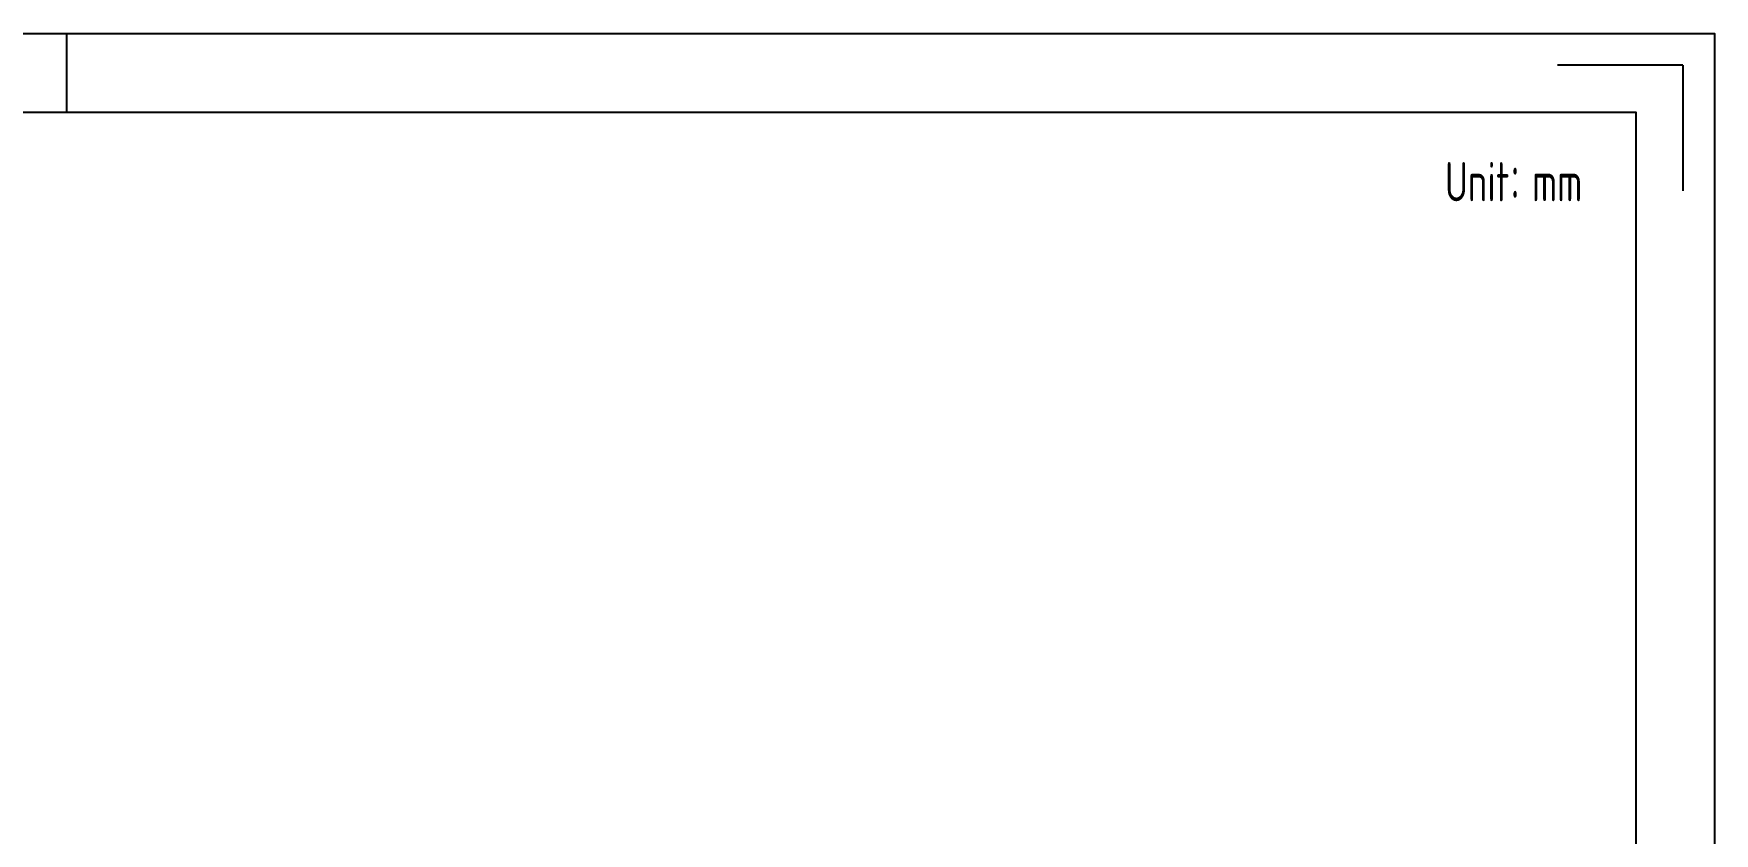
# Model space of a CAD drawing. Header units: millimetres. Extents: x 33 to 453, y 25 to 322.
# Drawn here: x 239.1 to 453.3, y 220.7 to 322.5 of the extents above; entities that cross this region are included whole.
import ezdxf

# ---------------------------------------------------------------- set-up
doc = ezdxf.new("R2010")
doc.units = ezdxf.units.MM
doc.layers.add('图框', color=7, linetype='Continuous')
doc.layers.add('标注、技术要求', color=1, linetype='Continuous')
doc.styles.add('陈杰（2）', font='gbenor.shx', dxfattribs={"width": 0.8, "height": 5, "bigfont": 'gbcbig.shx'})

msp = doc.modelspace()

# ---------------------------------------------------------------- linework, layer by layer
at = {"layer": '图框'}
for p, q in [((243.282, 322.497), (243.282, 312.497)), ((449.282, 318.497), (433.282, 318.497)), ((449.282, 318.497), (449.282, 302.497))]:
    msp.add_line(p, q, dxfattribs=at)
for points in [[(33.282, 322.497), (453.282, 322.497), (453.282, 25.497), (33.282, 25.497)], [(43.282, 312.497), (443.282, 312.497), (443.282, 35.497), (43.282, 35.497)]]:
    msp.add_lwpolyline(points, close=True, dxfattribs=at)

# ---------------------------------------------------------------- texts
at = {"layer": '标注、技术要求', "insert": (418.939, 306.139), "char_height": 5, "attachment_point": 1, "style": '陈杰（2）'}
msp.add_mtext_dynamic_manual_height_columns('Unit：mm', width=27.19755, gutter_width=12.5, heights=[0], dxfattribs=at)

doc.saveas('drawing.dxf')
